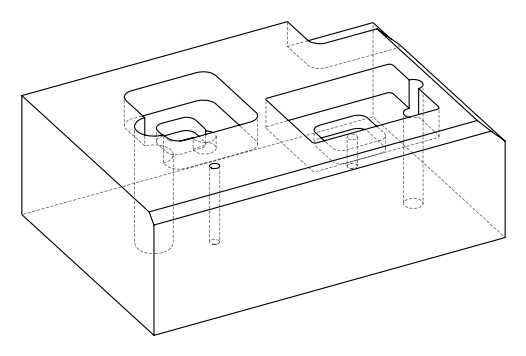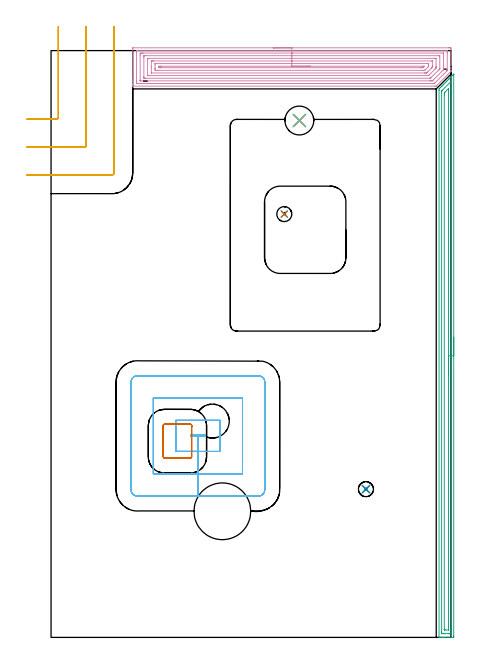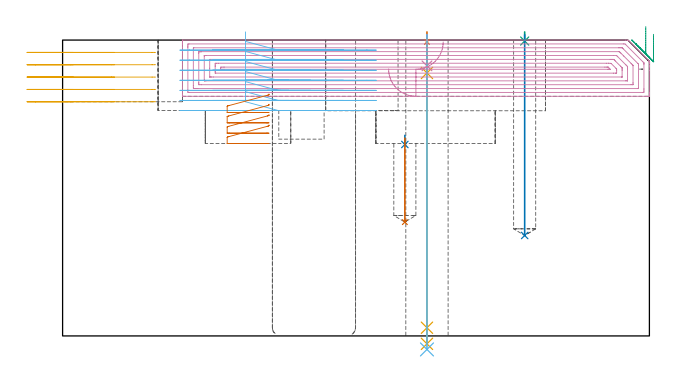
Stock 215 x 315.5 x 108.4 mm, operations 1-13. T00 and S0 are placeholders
(PLAN: 17 operations, 11 tool changes, 117 min)
(1 SPOT_DRILL | STEP1HOLE | NXT0321_9005460120000 | 0.03 min | 3 mm3)
(2 SPOT_DRILL_1 | STEP1POCKET | NXT0321_9005460120000 | 0.04 min | 4161 mm3)
(3 SPOT_DRILL_2 | STEP1POCKET_1 | NXT0321_9005460120000 | 0.03 min | 0 mm3)
(4 DRILL_BLIND_HOLE_INTO_CENTER | STEP1HOLE | UGT0301_185 | 0.05 min | 269 mm3)
(5 GUN_DRILL_THROUGH_HOLE | STEP1HOLE | UGT0307_002 | 0.52 min | 2793 mm3)
(6 SPADE_DRILL_TO_ENLARGE_THROUGH_HOLE | STEP1HOLE | UGT0306_006 | 0.46 min | 17357 mm3)
(7 DRILL_BLIND_HOLE_INTO_CENTER_1 | STEP1POCKET | UGT0301_476 | 0.13 min | 1427 mm3)
(8 DRILL_BLIND_HOLE_INTO_CENTER_2 | STEP1POCKET_1 | UGT0301_476 | 0.3 min | 3586 mm3)
(9 AREA_MILL | FG_CHAMFER_SURFACE | UGT0205_001 | 7.4 min | 9606 mm3)
(10 AREA_MILL_1 | FG_CHAMFER_SURFACE_1 | UGT0205_001 | 11.1 min | 37676 mm3)
(11 MILL_CORNER_NOTCH_RECTANGULAR | CORNER_NOTCH_RECTANGULAR | UGT0201_136 | Follow Part, ap 5, ae 75% | 3.25 min | 74017 mm3)
(12 MILL_RECTANGULAR_POCKET | POCKET_RECTANGULAR_STRAIGHT | UGT0201_008 | Follow Part, ap 4, ae 75% | 9.04 min | 180164 mm3)
(13 MILL_RECTANGULAR_POCKET_1 | POCKET_RECTANGULAR_STRAIGHT_1 | UGT0201_008 | Follow Part, ap 4, ae 75% | 0.97 min | 12167 mm3)
(14 MILL_RECTANGULAR_POCKET_2 | POCKET_RECTANGULAR_STRAIGHT_2 | NXT0201_008 | Follow Part, ap 1.5, ae 75% | 76.85 min | 231443 mm3)
(15 MILL_RECTANGULAR_POCKET_3 | POCKET_RECTANGULAR_STRAIGHT_3 | UGT0201_008 | Follow Part, ap 4, ae 75% | 1.83 min | 22595 mm3)
(16 MILL_THROUGH_HOLE_FROM_SOLID_MATERIAL | STEP1HOLE_1 | NXT0201_007 | Circular | 4.9 min | 69644 mm3)
(17 MILL_BLIND_HOLE_FROM_SOLID_MATERIAL | STEP1POCKET_2 | UGT0201_008 | Spiral | 0.13 min | 2134 mm3)
(TOOL NXT0321_9005460120000 | NC Spot Drill, 142deg, 12mm, Carbide, Uncoated | D12 PA142 FL30 Z2)
(TOOL UGT0301_185 | Twist Drill 6.3 mm | D6.3 PA118 FL61 Z2)
(TOOL UGT0307_002 | Gun Drill 6 mm | D6 PA130 FL24 Z1)
(TOOL UGT0306_006 | Spade Drill 15.5mm | D15.5 PA132 FL10 Z2)
(TOOL UGT0301_476 | Carbide Drill 8.1 mm | D8.1 PA118 FL75 Z2)
(TOOL UGT0205_001 | Chamfer Mill 20 x 3 x 45 deg. | D20 FL50 Z2)
(TOOL UGT0201_136 | Carbide End Mill 20.0 | D20 FL30 Z4)
(TOOL UGT0201_008 | End Mill 16 mm | D16 FL32 Z4)
(TOOL NXT0201_008 | ENDMILL 6mm [2P460-0600-NA 1630] | D6 FL26 Z6)
(TOOL NXT0201_007 | ENDMILL 25mm [R216.25-25050GCK54P 1620] | D25 R3 FL54 Z5)
(OP 1 SPOT_DRILL)
G17 G21 G94 G90
T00 M6
G54
G17 G0 G90 X133.5 Y277.9 S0 M3
G43 Z118.4 H0
G94 G81 G98 Z107.733 F250. R111.4
G80
M5
M2
(OP 2 SPOT_DRILL_1)
G17 G21 G94 G90
T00 M6
G54
G17 G0 G90 X125.4 Y227.6 S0 M3
G43 Z118.4 H0
G94 G81 G98 Z70.143 F250. R73.5
G80
M5
M2
(OP 3 SPOT_DRILL_2)
G17 G21 G94 G90
T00 M6
G54
G17 G0 G90 X169.3 Y79.7 S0 M3
G43 Z118.4 H0
G94 G81 G98 Z108.051 F250. R111.4
G80
M5
M2
(OP 4 DRILL_BLIND_HOLE_INTO_CENTER)
G17 G21 G94 G90
T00 M6
G54
G17 G0 G90 X133.5 Y277.9 S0 M3
G43 Z118.4 H0
G94 G81 G98 Z98.95 F250. R110.4
G80
M5
M2
(OP 5 GUN_DRILL_THROUGH_HOLE)
G17 G21 G94 G90
T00 M6
G54
G17 G0 G90 X133.5 Y277.9 M8
G43 Z118.4 H0
Z108.89
S716 M3
G94 G1 Z96.354 F125. M26
G4 X.084
Z3. F250.
G4 X.084
Z-2.899 F125.
G4 X.084
M5
M9
G0 Z108.89
Z118.4
M2
(OP 6 SPADE_DRILL_TO_ENLARGE_THROUGH_HOLE)
G17 G21 G94 G90
T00 M6
G54
G17 G0 G90 X133.5 Y277.9 S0 M3
G43 Z118.4 H0
G94 G73 G98 Z-4.951 F250. Q14.169 R110.4
G80
M5
M2
(OP 7 DRILL_BLIND_HOLE_INTO_CENTER_1)
G17 G21 G94 G90
T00 M6
G54
G17 G0 G90 X125.4 Y227.6 S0 M3
G43 Z118.4 H0
G94 G81 G98 Z41.7 F250. R72.5
G80
M5
M2
(OP 8 DRILL_BLIND_HOLE_INTO_CENTER_2)
G17 G21 G94 G90
T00 M6
G54
G17 G0 G90 X169.3 Y79.7 S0 M3
G43 Z118.4 H0
G94 G81 G98 Z36.8 F250. R110.4
G80
M5
M2
(OP 9 AREA_MILL)
G17 G21 G94 G90
T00 M6
G54
G17 G0 G90 X216.5 Y161.4 S1061 M3
G43 Z118.4 H0
Z110.5
G94 G1 Y161.362 Z109.628 F250.
Y161.248 Z108.763
Y161.059 Z107.912
Y160.797 Z107.08
Y160.463 Z106.274
Y160.06 Z105.5
Y159.591 Z104.764
Y159.06 Z104.072
Y158.471 Z103.429
Y157.828 Z102.839
Y157.136 Z102.308
Y156.4 Z101.84
Y155.626 Z101.437
Y154.82 Z101.103
Y153.988 Z100.841
Y153.136 Z100.652
Y152.272 Z100.538
Y151.4 Z100.5
Y1.059
X216.499 Y0.603 Z100.501
X216.495 Y0.172 Z100.503
X216.492 Y0.01 Z100.506
X216.07 Y0. Z100.927
X211.67 Z105.324
X211.1 Z105.897
X210.79 Z106.206
X210.22 Z106.776
X209.91 Z107.085
X208.902 Y0.001 Z108.097
X208.606 Y0.01 Z108.393
X208.6 Y0.157 Z108.4
Y294.166
X208.604 Y294.905 Z108.39
X208.758 Y295.058 Z108.24
X208.836 Y295.137 Z108.163
X209.352 Y295.653 Z107.646
X209.47 Y295.772 Z107.526
X209.803 Y296.103 Z107.197
X210.027 Y296.327 Z106.973
X210.245 Y296.546 Z106.753
X210.35 Y296.652 Z106.646
X210.79 Y297.091 Z106.209
X211.23 Y297.532 Z105.766
X211.435 Y297.735 Z105.564
X211.493 Y297.793 Z105.507
X212.11 Y298.412 Z104.886
X212.337 Y298.637 Z104.663
X212.99 Y299.292 Z104.006
X213.182 Y299.482 Z103.818
X213.22 Y299.52 Z103.78
X213.87 Y300.171 Z103.127
X214.027 Y300.327 Z102.973
X214.112 Y300.412 Z102.888
X214.31 Y300.611 Z102.688
X214.408 Y300.71 Z102.589
X214.75 Y301.051 Z102.247
X214.872 Y301.172 Z102.128
X215.004 Y301.304 Z101.995
X215.19 Y301.491 Z101.808
X215.3 Y301.602 Z101.697
X215.897 Y302.197 Z101.103
X216.07 Y302.371 Z100.927
X216.492 Y302.792 Z100.507
X216.498 Z100.502
X216.5 Z100.5
Y151.4
X215.086 Z101.914
Y3.28
X215.084 Y2.495 Z101.916
X215.081 Y2.388 Z101.919
X215.068 Y2.01 Z101.932
X214.69 Y2.003 Z102.31
X214.31 Y2.001 Z102.69
X213.812 Y2. Z103.188
X211.172 Z105.828
X210.79 Y2.001 Z106.21
X210.289 Y2.004 Z106.711
X210.101 Y2.01 Z106.899
X210.021 Y2.035 Z106.979
X210.016 Y2.28 Z106.984
X210.015 Y2.388 Z106.985
X210.014 Y3.174 Z106.986
X210.015 Y293.274 Z106.985
X210.019 Y293.667 Z106.981
X210.021 Y293.859 Z106.979
X210.116 Y293.958 Z106.884
X210.317 Y294.166 Z106.683
X214.868 Y298.718 Z102.132
X214.987 Y298.834 Z102.013
X215.064 Y298.907 Z101.936
X215.074 Y298.915 Z101.926
X215.079 Y298.877 Z101.921
X215.084 Y298.735 Z101.916
X215.085 Y298.628 Z101.915
X215.086 Y298.486 Z101.914
Y151.4
X213.672 Z103.328
X213.671 Y4.172 Z103.329
X213.67 Y4.05 Z103.33
X213.668 Y4.021 Z103.332
X213.666 Y4.012 Z103.334
X213.655 Y4.009 Z103.345
X213.598 Y4.002 Z103.402
X211.84 Y4. Z105.16
X211.67 Y4.001 Z105.33
X211.5 Y4.005 Z105.5
X211.453 Y4.01 Z105.547
X211.435 Y4.014 Z105.565
X211.433 Y4.027 Z105.567
X211.43 Y4.091 Z105.57
X211.429 Y4.172 Z105.571
Y4.417
Y291.734
X211.433 Y292.382 Z105.567
X211.435 Y292.62 Z105.565
X211.449 Y292.838 Z105.551
X211.67 Y293.068 Z105.33
X211.771 Y293.171 Z105.229
X213.658 Y295.058 Z103.342
X213.664 Y295.061 Z103.336
X213.667 Z103.333
X213.668 Y295.058 Z103.332
X213.671 Y294.895 Z103.329
Y294.814
X213.672 Y151.4 Z103.328
Y150.528 Z103.366
Y149.663 Z103.48
Y148.812 Z103.669
Y147.98 Z103.931
Y147.174 Z104.265
Y146.4 Z104.668
Y145.664 Z105.137
Y144.972 Z105.668
Y144.329 Z106.257
Y143.74 Z106.901
Y143.208 Z107.593
Y142.74 Z108.328
Y142.337 Z109.102
Y142.003 Z109.908
Y141.741 Z110.74
Y141.552 Z111.592
Y141.438 Z112.457
Y141.4 Z113.328
G0 Z118.4
M5
M2
(OP 10 AREA_MILL_1)
G17 G21 G94 G90
T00 M6
G54
G17 G0 G90 X119.45 Y317. S1061 M3
G43 Z118.4 H0
Z97.8
G94 G1 X119.488 Z96.928 F250.
X119.602 Z96.064
X119.791 Z95.212
X120.053 Z94.38
X120.387 Z93.574
X120.79 Z92.8
X121.258 Z92.064
X121.79 Z91.372
X122.379 Z90.729
X123.022 Z90.14
X123.714 Z89.609
X124.45 Z89.14
X125.224 Z88.737
X126.03 Z88.403
X126.862 Z88.141
X127.714 Z87.952
X128.578 Z87.838
X129.45 Z87.8
X213.833
X214.374 Y316.999 Z87.801
X214.909 Y316.994 Z87.803
X214.992 Y316.992 Z87.806
X214.996 Y316.463 Z88.334
X215. Y315.841 Z88.956
Y307.588 Z97.207
Y306.168 Z98.628
Y305.812 Z98.983
Y304.749 Z100.05
Y304.698 Z100.1
X214.999 Y304.391 Z100.401
X214.99 Y304.298 Z100.494
X214.903 Y304.2 Z100.595
X214.848 Y304.147 Z100.651
X214.821 Y304.12 Z100.679
X207.222 Y296.522 Z108.278
X207.188 Y296.49 Z108.31
X207.095 Y296.405 Z108.391
X206.328 Y296.4 Z108.4
X44.079
X43.91 Y296.403 Z108.388
X43.907 Y296.436 Z108.356
X43.9 Y296.831 Z107.969
Y297.113 Z107.687
Y297.824 Z106.971
Y299.068 Z105.729
Y300.487 Z104.308
Y316.463 Z88.334
X43.902 Y316.731 Z88.066
X43.91 Y316.992 Z87.806
X44.172 Y316.999 Z87.799
X129.45 Y317. Z87.8
Y315.586 Z89.214
X212.586
X212.99 Y315.576 Z89.224
X212.998 Y315.167 Z89.633
X212.999 Y314.688 Z90.112
X213. Y314.277 Z90.523
Y305.401 Z99.399
X212.998 Y304.925 Z99.875
X212.995 Y304.822 Z99.978
X212.99 Y304.772 Z100.028
X212.971 Y304.732 Z100.068
X212.878 Y304.635 Z100.165
X212.586 Y304.336 Z100.464
X206.328 Y298.079 Z106.721
X206.199 Y297.953 Z106.847
X206.063 Y297.824 Z106.976
X205.445 Y297.814 Z106.986
X46.314
X45.91 Y297.824 Z106.976
X45.902 Y298.233 Z106.567
X45.901 Y298.712 Z106.088
X45.9 Y299.123 Z105.677
X45.901 Y314.688 Z90.112
X45.902 Y315.097 Z89.703
X45.91 Y315.576 Z89.224
X46.304 Y315.585 Z89.215
X46.314 Y315.586 Z89.214
X129.45
Y314.172 Z90.628
X210.798 Y314.171 Z90.629
X210.923 Y314.169 Z90.631
X210.967 Y314.167 Z90.633
X210.985 Y314.166 Z90.634
X210.99 Y314.134 Z90.666
X210.995 Y314.001 Z90.799
X210.999 Y313.8 Z91.
X211. Y305.612 Z99.188
X210.996 Y305.411 Z99.389
X210.99 Y305.278 Z99.522
X210.984 Y305.194 Z99.606
X210.762 Y304.961 Z99.839
X205.4 Y299.6 Z105.2
X205.11 Y299.317 Z105.483
X205.028 Y299.239 Z105.561
X204.907 Y299.235 Z105.565
X204.541 Y299.231 Z105.569
X204.02 Y299.229 Z105.571
X203.647
X48.102
X47.977 Y299.231 Z105.569
X47.933 Y299.233 Z105.567
X47.915 Y299.234 Z105.566
X47.91 Y299.266 Z105.534
X47.905 Y299.399 Z105.401
X47.901 Y299.6 Z105.2
X47.9 Y313.113 Z91.687
X47.904 Y313.8 Z91.
X47.908 Y313.993 Z90.807
X47.924 Y314.164 Z90.636
X48.102 Y314.167 Z90.633
X48.623 Y314.17 Z90.63
X48.996 Y314.171 Z90.629
X49.516
X129.45 Y314.172 Z90.628
Y312.757 Z92.043
X208.273
X208.898 Y312.755 Z92.045
X208.968 Y312.753 Z92.047
X208.985 Y312.751 Z92.049
X208.99 Y312.736 Z92.064
X208.994 Y312.683 Z92.117
X208.998 Y312.467 Z92.333
X209. Y312.035 Z92.765
Y305.812 Z98.988
X208.994 Y305.703 Z99.097
X208.99 Y305.65 Z99.15
X208.95 Y305.607 Z99.193
X208.814 Y305.466 Z99.334
X208.642 Y305.291 Z99.509
X208.277 Y304.925 Z99.875
X205.614 Y302.262 Z102.538
X204.541 Y301.189 Z103.611
X204.186 Y300.839 Z103.961
X204.001 Y300.661 Z104.139
X203.987 Y300.649 Z104.151
X203.968 Y300.647 Z104.153
X203.923 Y300.644 Z104.156
X203.831 Y300.643 Z104.157
X203.647
X50.627
X50.002 Y300.645 Z104.155
X49.932 Y300.647 Z104.153
X49.915 Y300.649 Z104.151
X49.91 Y300.664 Z104.136
X49.906 Y300.717 Z104.083
X49.902 Y300.933 Z103.867
X49.9 Y301.365 Z103.435
Y312.015 Z92.785
X49.903 Y312.464 Z92.336
X49.907 Y312.683 Z92.117
X49.91 Y312.737 Z92.063
X49.917 Y312.751 Z92.049
X49.942 Y312.752 Z92.048
X50.049 Y312.755 Z92.045
X50.784 Y312.757 Z92.043
X50.94
X129.45
Y311.343 Z93.457
X206.328
X206.535 Y311.342 Z93.458
X206.948 Y311.337 Z93.463
X206.992 Y311.335 Z93.465
X206.994 Y311.324 Z93.476
X206.998 Y311.292 Z93.508
X207. Y311.233 Z93.567
Y311.138 Z93.662
Y306.921 Z97.879
Y306.7 Z98.1
X206.998 Y306.367 Z98.433
X206.994 Y306.2 Z98.6
X206.99 Y306.118 Z98.682
X206.962 Y306.071 Z98.729
X206.711 Y305.812 Z98.988
X206.522 Y305.62 Z99.18
X206.328 Y305.426 Z99.374
X203.404 Y302.503 Z102.297
X203.16 Y302.262 Z102.538
X202.953 Y302.063 Z102.737
X201.859 Y302.057 Z102.743
X52.572
X52.365 Y302.058 Z102.742
X51.952 Y302.063 Z102.737
X51.909 Y302.065 Z102.735
X51.906 Y302.076 Z102.724
X51.902 Y302.108 Z102.692
X51.9 Y302.167 Z102.633
Y302.262 Z102.538
X51.901 Y310.916 Z93.884
X51.905 Y311.138 Z93.662
X51.91 Y311.304 Z93.496
X51.918 Y311.336 Z93.464
X52.02 Y311.339 Z93.461
X52.158 Y311.342 Z93.458
X52.365 Y311.343 Z93.457
X52.572
X129.45
Y309.929 Z94.871
X204.864
X204.942 Y309.927 Z94.873
X204.979 Y309.924 Z94.876
X204.99 Y309.922 Z94.878
X204.992 Y309.913 Z94.887
X204.999 Y309.796 Z95.004
X205. Y307.588 Z97.212
X204.999 Y307.132 Z97.668
X204.993 Y306.7 Z98.1
X204.99 Y306.587 Z98.213
X204.977 Y306.536 Z98.264
X204.944 Y306.499 Z98.301
X204.846 Y306.397 Z98.403
X204.541 Y306.088 Z98.712
X204.402 Y305.95 Z98.85
X202.49 Y304.037 Z100.763
X202.175 Y303.723 Z101.077
X202.068 Y303.618 Z101.182
X201.981 Y303.536 Z101.264
X201.924 Y303.483 Z101.317
X201.859 Y303.478 Z101.322
X201.532 Y303.474 Z101.326
X200.965 Y303.472 Z101.328
X200.641 Y303.471 Z101.329
X54.036
X53.958 Y303.473 Z101.327
X53.921 Y303.476 Z101.324
X53.91 Y303.478 Z101.322
X53.908 Y303.487 Z101.313
X53.902 Y303.604 Z101.196
X53.9 Y306.712 Z98.088
X53.902 Y309.817 Z94.983
X53.906 Y309.884 Z94.916
X53.91 Y309.918 Z94.882
X53.933 Y309.922 Z94.878
X54.074 Y309.925 Z94.875
X54.36 Y309.928 Z94.872
X54.683 Y309.929 Z94.871
X55.253
X129.45
Y308.515 Z96.285
X201.859
X202.716 Y308.511 Z96.289
X202.753 Y308.508 Z96.292
X202.99 Y308.475 Z96.325
X202.996 Y308.233 Z96.567
X202.999 Y307.588 Z97.212
Y307.343 Z97.457
X202.993 Y307.097 Z97.703
X202.99 Y307.027 Z97.773
X202.973 Y306.982 Z97.818
X202.728 Y306.725 Z98.075
X200.965 Y304.963 Z99.837
X200.944 Y304.946 Z99.854
X200.916 Y304.925 Z99.875
X200.109 Y304.887 Z99.913
X200.071
X199.217 Y304.885 Z99.915
X57.041
X56.184 Y304.889 Z99.911
X56.147 Y304.892 Z99.908
X55.91 Y304.925 Z99.875
X55.904 Y305.167 Z99.633
X55.901 Y305.812 Z98.988
X55.9 Y306.058 Z98.742
X55.901 Y307.832 Z96.968
X55.908 Y308.475 Z96.325
X55.91 Y308.5 Z96.3
X55.989 Y308.508 Z96.292
X56.068 Y308.513 Z96.287
X56.108 Y308.514 Z96.286
X129.45 Y308.515 Z96.285
Y307.1 Z97.7
X199.668
X200.071 Y307.099 Z97.701
X200.566 Y307.096 Z97.704
X200.599 Y307.094 Z97.706
X200.627 Y307.084 Z97.716
X200.163 Y306.609 Z98.191
X200.071 Y306.517 Z98.283
X199.927 Y306.377 Z98.423
X199.873 Y306.327 Z98.473
X199.85 Y306.308 Z98.492
X199.824 Y306.307 Z98.493
X199.578 Y306.302 Z98.498
X199.177 Y306.3 Z98.5
X198.686
X59.232
X58.829
X58.335 Y306.303 Z98.497
X57.935 Y306.307 Z98.493
X57.904 Y306.7 Z98.1
X57.903 Y306.732 Z98.068
X57.935 Y307.093 Z97.707
X58.429 Y307.098 Z97.702
X58.829 Y307.099 Z97.701
X59.32 Y307.1 Z97.7
X129.45
X130.322 Z97.738
X131.187 Z97.851
X132.038 Z98.04
X132.87 Z98.303
X133.676 Z98.636
X134.45 Z99.039
X135.186 Z99.508
X135.878 Z100.039
X136.521 Z100.628
X137.11 Z101.272
X137.642 Z101.964
X138.11 Z102.7
X138.513 Z103.473
X138.847 Z104.279
X139.109 Z105.111
X139.298 Z105.963
X139.412 Z106.828
X139.45 Z107.7
G0 Z118.4
M5
M2
(OP 11 MILL_CORNER_NOTCH_RECTANGULAR)
G17 G21 G94 G90
T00 M6
G54
G17 G0 G90 X-13. Y278.6 S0 M3
G43 Z118.4 H0
Z103.88
G94 G1 X-10. F250.
X2.905 F500.
G3 X3.9 Y279.595 R1.
G1 Y325.5
Y328.5 F250.
G0 Z118.4
X-13. Y263.6
Z103.88
G1 X-10.
X17.904 F500.
G3 X18.9 Y264.596 R1.
G1 Y325.5
Y328.5 F250.
G0 Z118.4
X-13. Y248.6
Z103.88
G1 X-10.
X32.8 F500.
G3 X33.9 Y249.7 R1.1
G1 Y325.5
Y328.5 F250.
G0 Z118.4
X-13. Y278.6
Z99.36
G1 X-10.
X2.904 F500.
G3 X3.9 Y279.596 R1.
G1 Y325.5
Y328.5 F250.
G0 Z118.4
X-13. Y263.6
Z99.36
G1 X-10.
X17.904 F500.
G3 X18.9 Y264.596 R1.
G1 Y325.5
Y328.5 F250.
G0 Z118.4
X-13. Y248.6
Z99.36
G1 X-10.
X32.8 F500.
G3 X33.9 Y249.7 R1.1
G1 Y325.5
Y328.5 F250.
G0 Z118.4
X-13. Y278.6
Z94.84
G1 X-10.
X2.904 F500.
G3 X3.9 Y279.596 R1.
G1 Y325.5
Y328.5 F250.
G0 Z118.4
X-13. Y263.6
Z94.84
G1 X-10.
X17.904 F500.
G3 X18.9 Y264.596 R1.
G1 Y325.5
Y328.5 F250.
G0 Z118.4
X-13. Y248.6
Z94.84
G1 X-10.
X32.8 F500.
G3 X33.9 Y249.7 R1.1
G1 Y325.5
Y328.5 F250.
G0 Z118.4
X-13. Y278.6
Z90.32
G1 X-10.
X2.904 F500.
G3 X3.9 Y279.596 R1.
G1 Y325.5
Y328.5 F250.
G0 Z118.4
X-13. Y263.6
Z90.32
G1 X-10.
X17.904 F500.
G3 X18.9 Y264.596 R1.
G1 Y325.5
Y328.5 F250.
G0 Z118.4
X-13. Y248.6
Z90.32
G1 X-10.
X32.8 F500.
G3 X33.9 Y249.7 R1.1
G1 Y325.5
Y328.5 F250.
G0 Z118.4
X-13. Y278.6
Z85.8
G1 X-10.
X2.905 F500.
G3 X3.9 Y279.595 R1.
G1 Y325.5
Y328.5 F250.
G0 Z118.4
X-13. Y263.6
Z85.8
G1 X-10.
X17.904 F500.
G3 X18.9 Y264.596 R1.
G1 Y325.5
Y328.5 F250.
G0 Z118.4
X-13. Y248.6
Z85.8
G1 X-10.
X32.8 F500.
G3 X33.9 Y249.7 R1.1
G1 Y325.5
Y328.5 F250.
G0 Z118.4
M5
M2
(OP 12 MILL_RECTANGULAR_POCKET)
G17 G21 G94 G90
T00 M6
G54
G17 G0 G90 X67. Y113.001 S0 M3
G43 Z118.4 H0
Z111.4
G94 G1 Y100. Z107.916 F250.
X78.95 Z104.714
Y108.
X82.9 F500.
Y108.7
X75.
Y108.
X78.95
Y100.
X90.9
Y116.7
X67.
Y100.
X78.95
Y88.
X102.9
Y128.7
X55.
Y88.
X78.95
Y76.
X111.5
G3 X114.9 Y79.4 R3.4
G1 Y137.3
G3 X111.5 Y140.7 R3.4
G1 X46.4
G3 X43. Y137.3 R3.4
G1 Y79.4
G3 X46.4 Y76. R3.4
G1 X78.95
X79.95
G0 X67. Y113.001 Z107.714
G1 Y100. Z104.23 F250.
X78.95 Z101.029
Y108.
X82.9 F500.
Y108.7
X75.
Y108.
X78.95
Y100.
X90.9
Y116.7
X67.
Y100.
X78.95
Y88.
X102.9
Y128.7
X55.
Y88.
X78.95
Y76.
X111.5
G3 X114.9 Y79.4 R3.4
G1 Y137.3
G3 X111.5 Y140.7 R3.4
G1 X46.4
G3 X43. Y137.3 R3.4
G1 Y79.4
G3 X46.4 Y76. R3.4
G1 X78.95
X79.95
G0 X67. Y113.001 Z104.029
G1 Y100. Z100.545 F250.
X78.95 Z97.343
Y108.
X82.9 F500.
Y108.7
X75.
Y108.
X78.95
Y100.
X90.9
Y116.7
X67.
Y100.
X78.95
Y88.
X102.9
Y128.7
X55.
Y88.
X78.95
Y76.
X111.5
G3 X114.9 Y79.4 R3.4
G1 Y137.3
G3 X111.5 Y140.7 R3.4
G1 X46.4
G3 X43. Y137.3 R3.4
G1 Y79.4
G3 X46.4 Y76. R3.4
G1 X78.95
X79.95
G0 X67. Y113.001 Z100.343
G1 Y100. Z96.859 F250.
X78.95 Z93.657
Y108.
X82.9 F500.
Y108.7
X75.
Y108.
X78.95
Y100.
X90.9
Y116.7
X67.
Y100.
X78.95
Y88.
X102.9
Y128.7
X55.
Y88.
X78.95
Y76.
X111.5
G3 X114.9 Y79.4 R3.4
G1 Y137.3
G3 X111.5 Y140.7 R3.4
G1 X46.4
G3 X43. Y137.3 R3.4
G1 Y79.4
G3 X46.4 Y76. R3.4
G1 X78.95
X79.95
G0 X67. Y113.001 Z96.657
G1 Y100. Z93.173 F250.
X78.95 Z89.971
Y108.
X82.9 F500.
Y108.7
X75.
Y108.
X78.95
Y100.
X90.9
Y116.7
X67.
Y100.
X78.95
Y88.
X102.9
Y128.7
X55.
Y88.
X78.95
Y76.
X111.5
G3 X114.9 Y79.4 R3.4
G1 Y137.3
G3 X111.5 Y140.7 R3.4
G1 X46.4
G3 X43. Y137.3 R3.4
G1 Y79.4
G3 X46.4 Y76. R3.4
G1 X78.95
X79.95
G0 X67. Y113.001 Z92.971
G1 Y100. Z89.488 F250.
X78.95 Z86.286
Y108.
X82.9 F500.
Y108.7
X75.
Y108.
X78.95
Y100.
X90.9
Y116.7
X67.
Y100.
X78.95
Y88.
X102.9
Y128.7
X55.
Y88.
X78.95
Y76.
X111.5
G3 X114.9 Y79.4 R3.4
G1 Y137.3
G3 X111.5 Y140.7 R3.4
G1 X46.4
G3 X43. Y137.3 R3.4
G1 Y79.4
G3 X46.4 Y76. R3.4
G1 X78.95
X79.95
G0 X67. Y113.001 Z89.286
G1 Y100. Z85.802 F250.
X78.95 Z82.6
Y108.
X82.9 F500.
Y108.7
X75.
Y108.
X78.95
Y100.
X90.9
Y116.7
X67.
Y100.
X78.95
Y88.
X102.9
Y128.7
X55.
Y88.
X78.95
Y76.
X111.5
G3 X114.9 Y79.4 R3.4
G1 Y137.3
G3 X111.5 Y140.7 R3.4
G1 X46.4
G3 X43. Y137.3 R3.4
G1 Y79.4
G3 X46.4 Y76. R3.4
G1 X78.95
X79.95
G0 Z118.4
M5
M2
(OP 13 MILL_RECTANGULAR_POCKET_1)
G17 G21 G94 G90
T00 M6
G54
G17 G0 G90 X75.6 Y113.065 S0 M3
G43 Z118.4 H0
Z88.66
G94 G1 Y113.9 Z88.436 F250.
Y113.984 Z88.414
X75.534 Y114.208 Z88.351
X75.399 Y114.399 Z88.288
X75.208 Y114.534 Z88.226
X74.984 Y114.6 Z88.163
X60.916 Z84.394
X60.692 Y114.534 Z84.331
X60.501 Y114.399 Z84.268
X60.366 Y114.208 Z84.206
X60.3 Y113.984 Z84.143
Y113.9 Z84.121
Y105.5 Z81.87
Y97.1 F500.
G3 X61. Y96.4 R0.7
G1 X74.9
G3 X75.6 Y97.1 R0.7
G1 Y113.9
G3 X74.9 Y114.6 R0.7
G1 X61.
G3 X60.3 Y113.9 R0.7
G1 Y105.5
Y104.5
G0 X75.6 Y113.065 Z84.87
G1 Y113.9 Z84.646 F250.
Y113.984 Z84.624
X75.534 Y114.208 Z84.561
X75.399 Y114.399 Z84.498
X75.208 Y114.534 Z84.436
X74.984 Y114.6 Z84.373
X60.916 Z80.604
X60.692 Y114.534 Z80.541
X60.501 Y114.399 Z80.478
X60.366 Y114.208 Z80.416
X60.3 Y113.984 Z80.353
Y113.9 Z80.331
Y105.5 Z78.08
Y97.1 F500.
G3 X61. Y96.4 R0.7
G1 X74.9
G3 X75.6 Y97.1 R0.7
G1 Y113.9
G3 X74.9 Y114.6 R0.7
G1 X61.
G3 X60.3 Y113.9 R0.7
G1 Y105.5
Y104.5
G0 X75.6 Y113.065 Z81.08
G1 Y113.9 Z80.856 F250.
Y113.984 Z80.834
X75.534 Y114.208 Z80.771
X75.399 Y114.399 Z80.708
X75.208 Y114.534 Z80.646
X74.984 Y114.6 Z80.583
X60.916 Z76.814
X60.692 Y114.534 Z76.751
X60.501 Y114.399 Z76.688
X60.366 Y114.208 Z76.626
X60.3 Y113.984 Z76.563
Y113.9 Z76.541
Y105.5 Z74.29
Y97.1 F500.
G3 X61. Y96.4 R0.7
G1 X74.9
G3 X75.6 Y97.1 R0.7
G1 Y113.9
G3 X74.9 Y114.6 R0.7
G1 X61.
G3 X60.3 Y113.9 R0.7
G1 Y105.5
Y104.5
G0 X75.6 Y113.065 Z77.29
G1 Y113.9 Z77.066 F250.
Y113.984 Z77.044
X75.534 Y114.208 Z76.981
X75.399 Y114.399 Z76.918
X75.208 Y114.534 Z76.856
X74.984 Y114.6 Z76.793
X60.916 Z73.024
X60.692 Y114.534 Z72.961
X60.501 Y114.399 Z72.899
X60.366 Y114.208 Z72.836
X60.3 Y113.984 Z72.773
Y113.9 Z72.751
Y105.5 Z70.5
Y97.1 F500.
G3 X61. Y96.4 R0.7
G1 X74.9
G3 X75.6 Y97.1 R0.7
G1 Y113.9
G3 X74.9 Y114.6 R0.7
G1 X61.
G3 X60.3 Y113.9 R0.7
G1 Y105.5
Y104.5
G0 Z118.4
M5
M2
